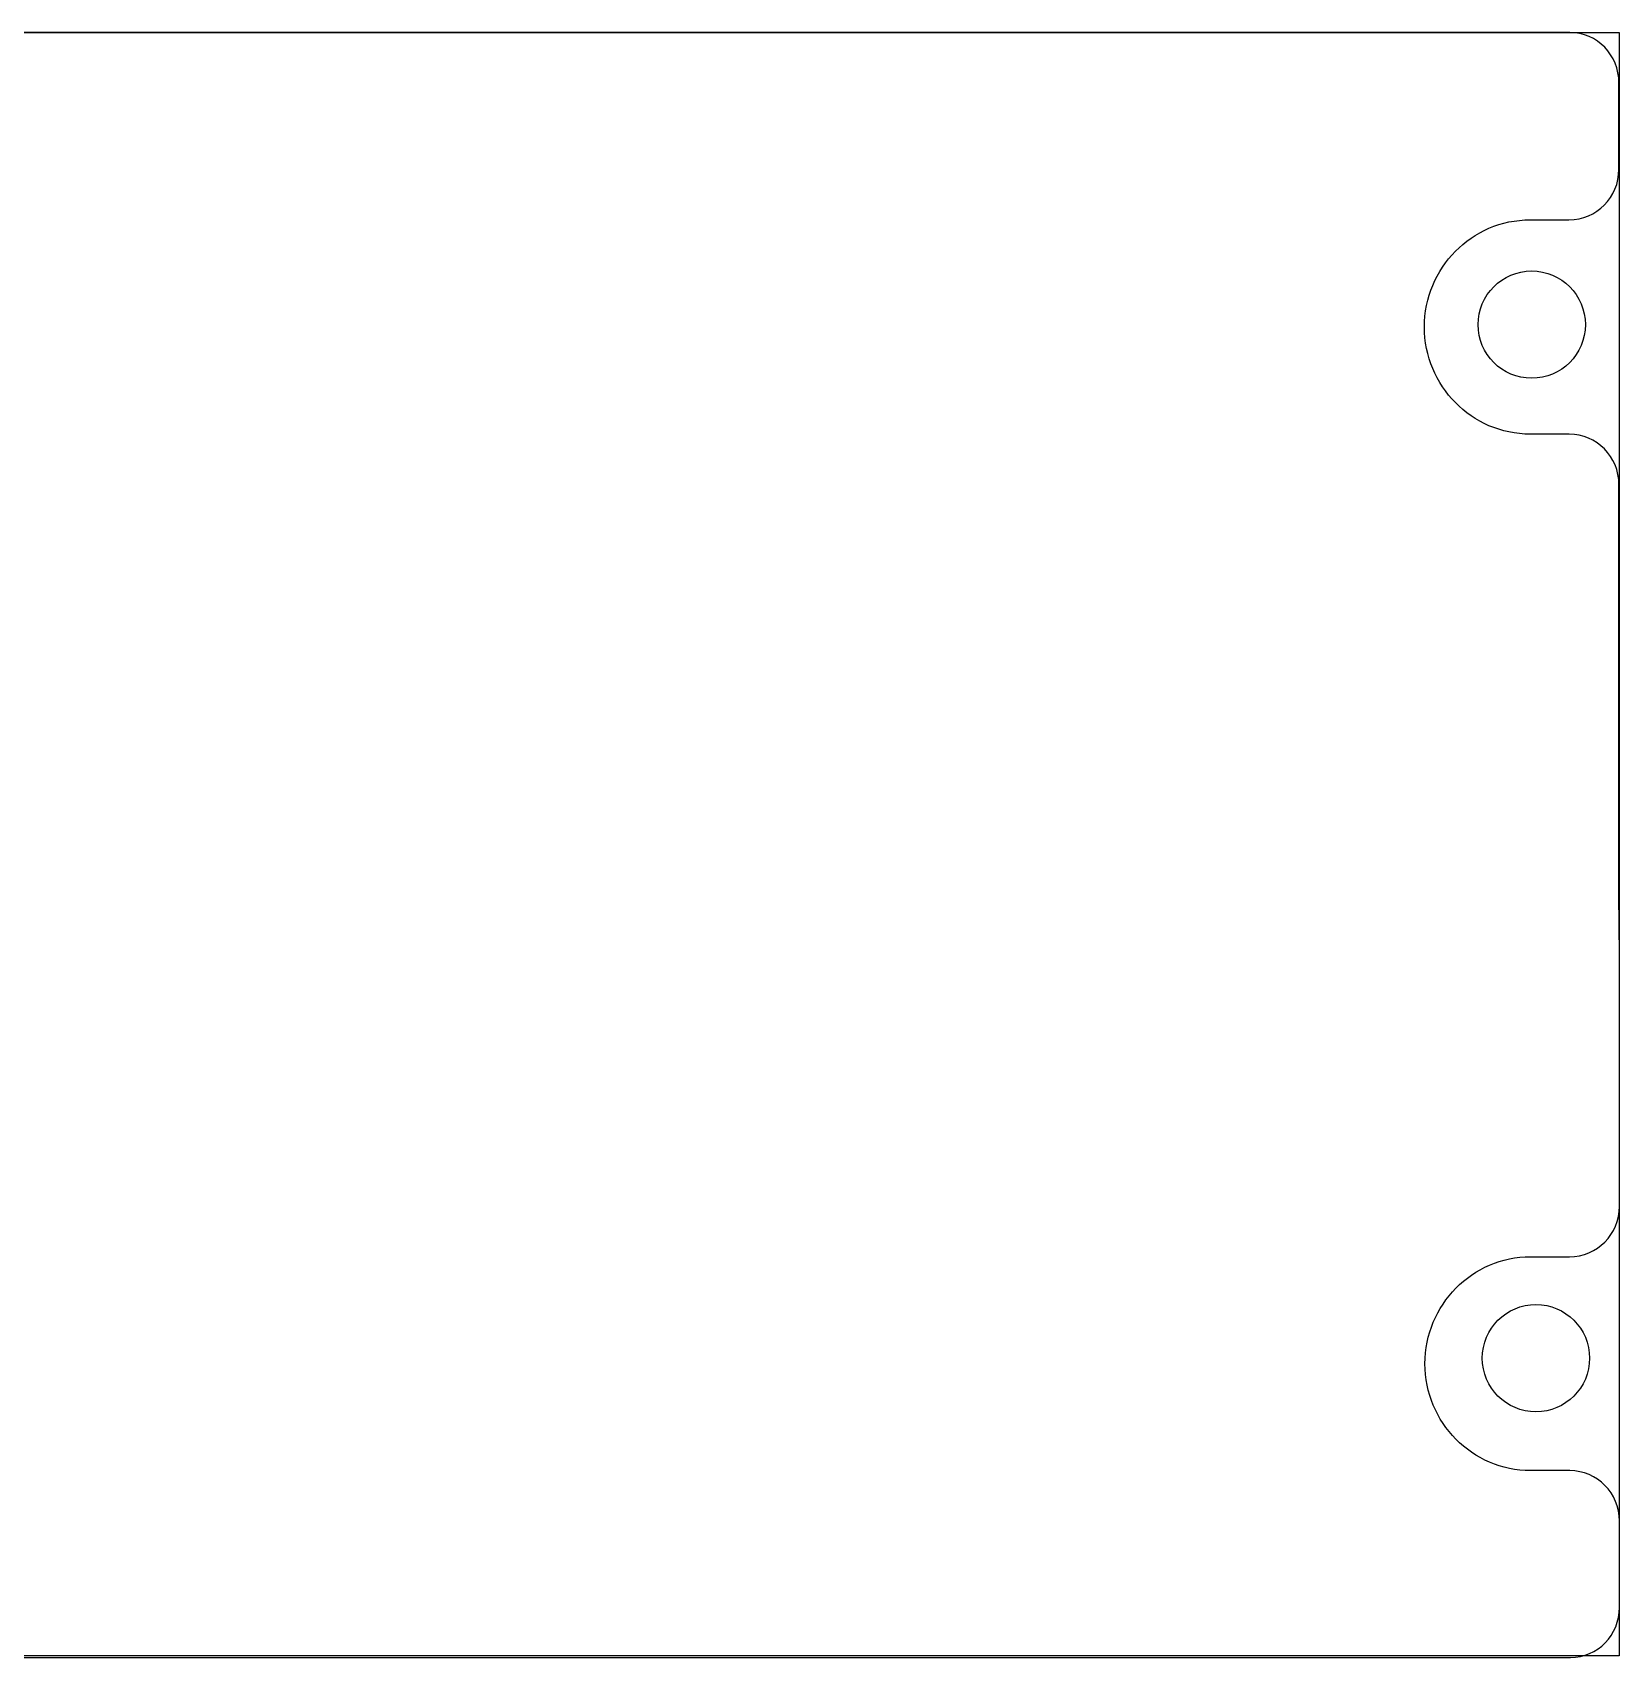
# Model space of a CAD drawing. Extents: x 686 to 831, y 82 to 686.
# Drawn here: x 757.2 to 830.8, y 432.4 to 507.8 of the extents above; entities that cross this region are included whole.
import ezdxf

# ---------------------------------------------------------------- set-up
doc = ezdxf.new("R2010")
doc.units = 0
doc.layers.add('_BACKPANEL', color=5, linetype='CONTINUOUS')
doc.layers.add('_TOPLAYER', color=1, linetype='CONTINUOUS')

msp = doc.modelspace()

# ---------------------------------------------------------------- linework, layer by layer
at = {"layer": '_BACKPANEL'}
for points in [[(830.8, 456.839), (830.8, 452.01), (830.8, 441.5), (830.8, 432.5), (685.8, 432.5), (685.8, 441.5), (685.8, 453.352), (685.8, 456.415), (685.8, 466.206), (685.8, 482.592), (685.8, 485.299), (685.8, 494.299), (685.8, 503.299), (685.8, 507.799), (830.8, 507.799), (830.8, 503.299), (830.8, 494.299), (830.8, 485.299), (830.8, 481.787), (830.8, 466.63)], [(824.262, 494.25), (824.275, 494.504), (824.312, 494.751), (824.374, 494.99), (824.457, 495.219), (824.562, 495.436), (824.687, 495.641), (824.83, 495.833), (824.991, 496.009), (825.167, 496.17), (825.359, 496.313), (825.564, 496.438), (825.781, 496.543), (826.01, 496.626), (826.249, 496.688), (826.496, 496.725), (826.75, 496.738), (827.004, 496.725), (827.251, 496.688), (827.49, 496.626), (827.719, 496.543), (827.936, 496.438), (828.141, 496.313), (828.333, 496.17), (828.509, 496.009), (828.67, 495.833), (828.813, 495.641), (828.938, 495.436), (829.043, 495.219), (829.126, 494.99), (829.188, 494.751), (829.225, 494.504), (829.238, 494.25), (829.225, 493.996), (829.188, 493.749), (829.126, 493.51), (829.043, 493.281), (828.938, 493.064), (828.813, 492.859), (828.67, 492.667), (828.509, 492.491), (828.333, 492.33), (828.141, 492.187), (827.936, 492.062), (827.719, 491.957), (827.49, 491.874), (827.251, 491.812), (827.004, 491.775), (826.75, 491.762), (826.496, 491.775), (826.249, 491.812), (826.01, 491.874), (825.781, 491.957), (825.564, 492.062), (825.359, 492.187), (825.167, 492.33), (824.991, 492.491), (824.83, 492.667), (824.687, 492.859), (824.562, 493.064), (824.457, 493.281), (824.374, 493.51), (824.312, 493.749), (824.275, 493.996)], [(824.455, 446.311), (824.468, 446.565), (824.506, 446.812), (824.567, 447.051), (824.651, 447.279), (824.755, 447.497), (824.88, 447.702), (825.023, 447.894), (825.184, 448.07), (825.361, 448.231), (825.552, 448.374), (825.757, 448.499), (825.975, 448.603), (826.203, 448.687), (826.442, 448.748), (826.689, 448.786), (826.943, 448.799), (827.198, 448.786), (827.445, 448.748), (827.683, 448.687), (827.912, 448.603), (828.129, 448.499), (828.334, 448.374), (828.526, 448.231), (828.703, 448.07), (828.863, 447.894), (829.006, 447.702), (829.131, 447.497), (829.236, 447.279), (829.32, 447.051), (829.381, 446.812), (829.419, 446.565), (829.431, 446.311), (829.419, 446.056), (829.381, 445.809), (829.32, 445.571), (829.236, 445.342), (829.131, 445.125), (829.006, 444.92), (828.863, 444.728), (828.703, 444.551), (828.526, 444.391), (828.334, 444.248), (828.129, 444.123), (827.912, 444.018), (827.683, 443.935), (827.445, 443.873), (827.198, 443.836), (826.943, 443.823), (826.689, 443.836), (826.442, 443.873), (826.203, 443.935), (825.975, 444.018), (825.757, 444.123), (825.552, 444.248), (825.361, 444.391), (825.184, 444.551), (825.023, 444.728), (824.88, 444.92), (824.755, 445.125), (824.651, 445.342), (824.567, 445.571), (824.506, 445.809), (824.468, 446.056)]]:
    msp.add_lwpolyline(points, close=True, dxfattribs=at)
at = {"layer": '_TOPLAYER'}
msp.add_lwpolyline([(688.141, 432.427), (828.54, 432.427), (828.777, 432.439), (829.005, 432.474), (829.226, 432.531), (829.436, 432.61), (829.636, 432.708), (829.824, 432.825), (829.999, 432.959), (830.16, 433.109), (830.306, 433.274), (830.436, 433.454), (830.549, 433.646), (830.644, 433.849), (830.719, 434.063), (830.774, 434.287), (830.808, 434.518), (830.82, 434.756), (830.82, 438.765), (830.808, 439.002), (830.773, 439.233), (830.716, 439.455), (830.639, 439.669), (830.542, 439.872), (830.427, 440.064), (830.294, 440.243), (830.145, 440.408), (829.982, 440.559), (829.804, 440.693), (829.614, 440.81), (829.413, 440.908), (829.201, 440.987), (828.98, 441.045), (828.751, 441.081), (828.515, 441.094), (826.702, 441.094), (826.45, 441.101), (826.2, 441.12), (825.955, 441.152), (825.713, 441.196), (825.476, 441.252), (825.243, 441.319), (825.015, 441.397), (824.792, 441.486), (824.575, 441.586), (824.364, 441.696), (824.158, 441.816), (823.959, 441.946), (823.767, 442.084), (823.582, 442.232), (823.404, 442.388), (823.233, 442.553), (823.071, 442.725), (822.917, 442.906), (822.771, 443.093), (822.634, 443.288), (822.507, 443.489), (822.388, 443.697), (822.28, 443.911), (822.182, 444.13), (822.094, 444.355), (822.017, 444.585), (821.951, 444.82), (821.896, 445.06), (821.853, 445.303), (821.822, 445.55), (821.803, 445.801), (821.796, 446.055), (821.803, 446.309), (821.822, 446.56), (821.853, 446.807), (821.896, 447.051), (821.951, 447.29), (822.017, 447.525), (822.094, 447.755), (822.182, 447.98), (822.28, 448.2), (822.388, 448.414), (822.507, 448.621), (822.634, 448.823), (822.771, 449.017), (822.917, 449.205), (823.071, 449.385), (823.233, 449.558), (823.404, 449.723), (823.582, 449.879), (823.767, 450.027), (823.959, 450.165), (824.158, 450.295), (824.364, 450.415), (824.575, 450.525), (824.792, 450.625), (825.015, 450.714), (825.243, 450.792), (825.476, 450.86), (825.713, 450.915), (825.955, 450.959), (826.2, 450.991), (826.45, 451.01), (826.702, 451.017), (828.503, 451.017), (828.74, 451.029), (828.97, 451.064), (829.192, 451.122), (829.405, 451.2), (829.607, 451.298), (829.798, 451.415), (829.977, 451.549), (830.141, 451.699), (830.29, 451.865), (830.424, 452.044), (830.54, 452.236), (830.637, 452.44), (830.715, 452.654), (830.772, 452.877), (830.807, 453.108), (830.819, 453.347), (830.819, 455.671), (830.819, 458.042), (830.819, 461.807), (830.819, 465.008), (830.794, 467.8), (830.794, 476.718), (830.794, 479.174), (830.794, 483.497), (830.794, 486.835), (830.782, 487.073), (830.747, 487.304), (830.69, 487.528), (830.613, 487.742), (830.516, 487.945), (830.401, 488.137), (830.268, 488.317), (830.119, 488.482), (829.956, 488.633), (829.778, 488.768), (829.588, 488.885), (829.387, 488.983), (829.175, 489.063), (828.954, 489.121), (828.725, 489.157), (828.489, 489.17), (826.676, 489.17), (826.424, 489.177), (826.174, 489.196), (825.929, 489.228), (825.687, 489.272), (825.45, 489.328), (825.217, 489.395), (824.989, 489.474), (824.766, 489.563), (824.549, 489.663), (824.338, 489.773), (824.132, 489.893), (823.933, 490.023), (823.741, 490.162), (823.555, 490.31), (823.377, 490.467), (823.207, 490.632), (823.045, 490.805), (822.891, 490.985), (822.745, 491.173), (822.608, 491.368), (822.481, 491.57), (822.362, 491.778), (822.254, 491.992), (822.156, 492.212), (822.068, 492.438), (821.991, 492.668), (821.925, 492.904), (821.87, 493.143), (821.827, 493.387), (821.796, 493.635), (821.777, 493.887), (821.77, 494.141), (821.777, 494.396), (821.796, 494.647), (821.827, 494.895), (821.87, 495.139), (821.925, 495.379), (821.991, 495.614), (822.068, 495.845), (822.156, 496.07), (822.254, 496.29), (822.362, 496.504), (822.481, 496.713), (822.608, 496.914), (822.745, 497.11), (822.891, 497.298), (823.045, 497.478), (823.207, 497.651), (823.377, 497.816), (823.555, 497.973), (823.741, 498.121), (823.933, 498.26), (824.132, 498.39), (824.338, 498.51), (824.549, 498.62), (824.766, 498.72), (824.989, 498.81), (825.217, 498.888), (825.45, 498.956), (825.687, 499.011), (825.929, 499.055), (826.174, 499.087), (826.424, 499.107), (826.676, 499.113), (828.477, 499.113), (828.714, 499.125), (828.944, 499.161), (829.166, 499.218), (829.379, 499.297), (829.581, 499.395), (829.772, 499.512), (829.95, 499.646), (830.115, 499.797), (830.264, 499.963), (830.398, 500.143), (830.514, 500.335), (830.611, 500.539), (830.689, 500.754), (830.746, 500.977), (830.781, 501.209), (830.793, 501.448), (830.793, 503.14), (830.793, 505.464), (830.782, 505.702), (830.748, 505.934), (830.693, 506.158), (830.617, 506.372), (830.522, 506.576), (830.409, 506.769), (830.279, 506.949), (830.133, 507.114), (829.972, 507.265), (829.797, 507.399), (829.609, 507.516), (829.409, 507.615), (829.199, 507.693), (828.979, 507.75), (828.75, 507.786), (828.514, 507.798), (688.115, 507.8)], dxfattribs=at)

doc.saveas('drawing.dxf')
